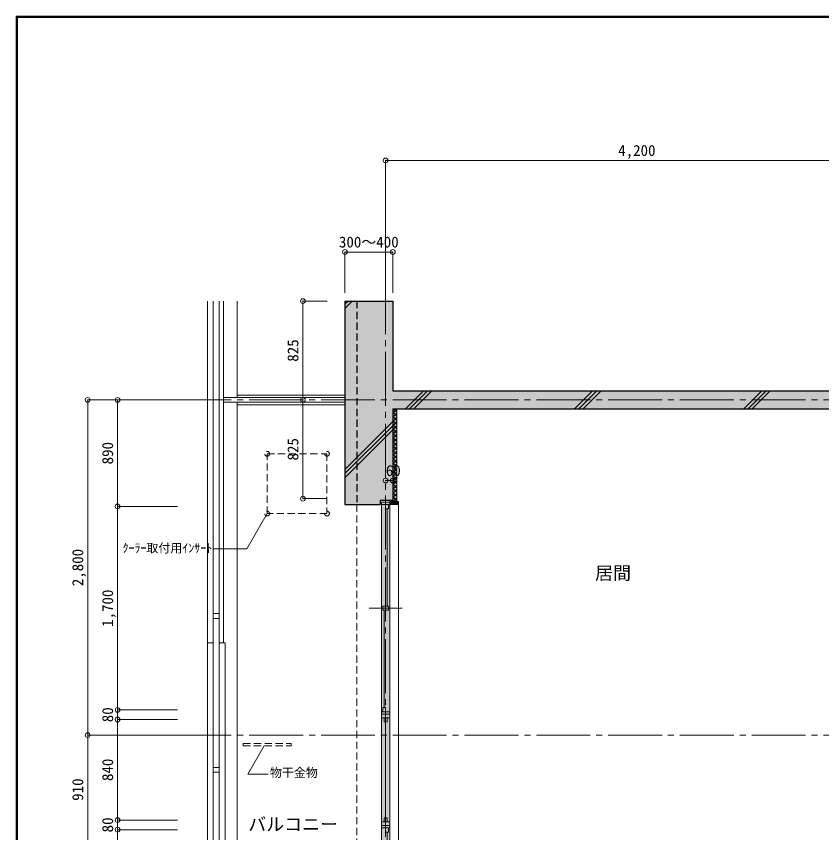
# Model space of a CAD drawing. Units: millimetres at full size, sheet at 1:50. Extents: x -9674 to 9699, y -6794 to 6791.
# Drawn here: x -9674 to -2943, y -27 to 6791 of the extents above; entities that cross this region are included whole.
import ezdxf
from ezdxf.enums import TextEntityAlignment as Align

# ---------------------------------------------------------------- set-up
doc = ezdxf.new("R2010")
doc.units = ezdxf.units.MM
doc.header["$LTSCALE"] = 50
doc.header["$PDMODE"] = 32
doc.header["$PDSIZE"] = 40
doc.linetypes.add('CHAIN2', pattern=[12, 9, -1, 1, -1])
doc.linetypes.add('DASHED1', pattern=[1.8, 1.2, -0.6])
for name, color, linetype, lineweight in [('0-0_図面枠', 7, 'Continuous', 9), ('1-0_芯', 7, 'CHAIN2', 9), ('1-1_躯体', 2, 'Continuous', 25), ('1-3_建具', 3, 'Continuous', 18), ('1-6_ﾊﾞﾙｺﾆｰ・階段', 4, 'Continuous', 9), ('1-7_その他', 7, 'DASHED1', 9), ('1-8_ハッチ', 4, 'Continuous', 9), ('1-A_文字', 7, 'Continuous', 9), ('1-B_寸法', 7, 'Continuous', 9), ('1-C_梁', 7, 'DASHED1', 9)]:
    doc.layers.add(name, color=color, linetype=linetype, lineweight=lineweight)
for name, color, linetype in [('4-0', 1, 'Continuous'), ('4-1', 2, 'Continuous'), ('4-F', 4, 'Continuous')]:
    doc.layers.add(name, color=color, linetype=linetype)
doc.styles.add('ＭＳ ゴシック', font='')
doc.styles.get('ＭＳ ゴシック').set_extended_font_data('MS Gothic')

msp = doc.modelspace()

# ---------------------------------------------------------------- linework, layer by layer
at = {"layer": '0-0_図面枠'}
for p, q in [((-9673.92, 6791.43), (-9673.92, -6793.93)), ((-9672.16, 6789.66), (-9672.16, -6792.16)), ((9697.16, 6789.66), (-9672.16, 6789.66)), ((-9670.4, 6787.9), (-9670.4, -6790.4)), ((9695.4, 6787.9), (-9670.4, 6787.9)), ((-9668.64, -6788.64), (-9668.64, 6786.14)), ((-9668.64, 6786.14), (9693.64, 6786.14)), ((-9666.87, 6784.38), (-9666.87, -6786.88)), ((9691.87, 6784.38), (-9666.87, 6784.38)), ((-9665.11, 6782.61), (-9665.11, -6785.11)), ((9690.11, 6782.61), (-9665.11, 6782.61)), ((-9663.35, 6780.85), (-9663.35, -6783.35)), ((9688.35, 6780.85), (-9663.35, 6780.85))]:
    msp.add_line(p, q, dxfattribs=at)
msp.add_lwpolyline([(9698.92, -6793.93), (9698.92, 6791.43), (-9673.92, 6791.43)], dxfattribs=at)
at = {"layer": '1-0_芯'}
for p, q in [((-6587.5, 4587.68), (-6587.5, -3842.32)), ((-8327.5, 3587.68), (8282.5, 3587.68)), ((-8327.5, 787.68), (2912.5, 787.68))]:
    msp.add_line(p, q, dxfattribs=at)
at = {"layer": '1-1_躯体'}
for p, q in [((-6927.5, 4412.68), (-6927.5, 2712.68)), ((-6527.5, 3662.68), (6172.5, 3662.68)), ((-6527.5, 3512.68), (6172.5, 3512.68)), ((-6527.5, 3512.68), (-6527.5, 2747.68)), ((-6527.5, 2747.68), (-6632.5, 2747.68)), ((-6632.5, 2747.68), (-6632.5, 2712.68)), ((-6927.5, 2712.68), (-6632.5, 2712.68))]:
    msp.add_line(p, q, dxfattribs=at)
at = {"layer": '1-1_躯体', "linetype": 'DASHED1'}
msp.add_line((-6827.5, 4412.68), (-6827.5, 2712.68), dxfattribs=at)
at = {"layer": '1-1_躯体'}
msp.add_lwpolyline([(-6927.5, 4412.68), (-6527.5, 4412.68), (-6527.5, 3662.68)], dxfattribs=at)
at = {"layer": '1-3_建具', "color": 7, "lineweight": 9}
for p, q in [((-6622.5, 2732.68), (-6622.5, 2697.68)), ((-6622.5, 2732.68), (-6552.5, 2732.68)), ((-6552.5, 2712.68), (-6622.5, 2712.68)), ((-6622.5, 997.68), (-6622.5, 2697.68)), ((-6552.5, 2697.68), (-6552.5, 2712.68)), ((-6552.5, 997.68), (-6552.5, 2697.68)), ((-6480.5, 2712.68), (-6480.5, -1717.32)), ((-6725.98, 1847.68), (-6449.02, 1847.68)), ((-6622.5, 917.68), (-6622.5, 997.68)), ((-6552.5, 982.68), (-6622.5, 982.68)), ((-6622.5, 962.68), (-6552.5, 962.68)), ((-6552.5, 997.68), (-6552.5, 917.68)), ((-6552.5, 932.68), (-6622.5, 932.68)), ((-6622.5, 77.68), (-6622.5, 917.68)), ((-6552.5, 77.68), (-6552.5, 917.68)), ((-6622.5, 77.68), (-6622.5, -2.32)), ((-6552.5, -2.32), (-6552.5, 77.68)), ((-6552.5, 62.68), (-6622.5, 62.68)), ((-6622.5, 32.68), (-6552.5, 32.68)), ((-6552.5, 12.68), (-6622.5, 12.68)), ((-6622.5, -1702.32), (-6622.5, -2.32)), ((-6552.5, -1702.32), (-6552.5, -2.32))]:
    msp.add_line(p, q, dxfattribs=at)
at = {"layer": '1-3_建具'}
for p, q in [((-6552.5, 2737.68), (-6552.5, 2712.68)), ((-6480.5, 2737.68), (-6552.5, 2737.68)), ((-6587.5, 2677.68), (-6587.5, 2712.68)), ((-6563.5, 2677.68), (-6587.5, 2677.68)), ((-6575.5, 2677.68), (-6575.5, 1865.18)), ((-6563.5, 2677.68), (-6563.5, 2712.68)), ((-6611.5, 1830.18), (-6611.5, 1865.18)), ((-6587.5, 1830.18), (-6587.5, 1865.18)), ((-6563.5, 1830.18), (-6611.5, 1830.18)), ((-6599.5, 1017.68), (-6599.5, 1830.18)), ((-6611.5, 1017.68), (-6587.5, 1017.68)), ((-6611.5, 1017.68), (-6611.5, 982.68)), ((-6587.5, 1017.68), (-6587.5, 982.68)), ((-6599.5, 897.68), (-6599.5, 932.68)), ((-6575.5, 897.68), (-6599.5, 897.68)), ((-6587.5, 897.68), (-6587.5, 97.68)), ((-6575.5, 897.68), (-6575.5, 932.68)), ((-6575.5, 97.68), (-6599.5, 97.68)), ((-6599.5, 97.68), (-6599.5, 62.68)), ((-6575.5, 97.68), (-6575.5, 62.68)), ((-6587.5, -22.32), (-6587.5, 12.68)), ((-6563.5, -22.32), (-6563.5, 12.68)), ((-6563.5, -22.32), (-6587.5, -22.32)), ((-6575.5, -22.32), (-6575.5, -834.82))]:
    msp.add_line(p, q, dxfattribs=at)
for points in [[(-6480.5, 2737.68), (-6480.5, 2712.68), (-6552.5, 2712.68)], [(-6563.5, 1830.18), (-6563.5, 1865.18), (-6611.5, 1865.18)]]:
    msp.add_lwpolyline(points, dxfattribs=at)
at = {"layer": '1-6_ﾊﾞﾙｺﾆｰ・階段', "color": 7}
for p, q in [((-8077.5, -3214.95), (-8077.5, 4412.68)), ((-8027.5, -3214.95), (-8027.5, 4412.68)), ((-7977.5, -3214.95), (-7977.5, 4412.68)), ((-7942.5, 4412.68), (-7942.5, 1557.68)), ((-6927.5, 3607.68), (-7942.5, 3607.68)), ((-6927.5, 3567.68), (-7942.5, 3567.68)), ((-8027.5, 1802.68), (-7977.5, 1802.68)), ((-8027.5, 1762.68), (-7977.5, 1762.68)), ((-8077.5, 1557.68), (-8027.5, 1557.68)), ((-7977.5, 1557.68), (-7927.5, 1557.68)), ((-7927.5, -562.32), (-7927.5, 1557.68)), ((-8027.5, 517.68), (-7977.5, 517.68)), ((-8027.5, 477.68), (-7977.5, 477.68))]:
    msp.add_line(p, q, dxfattribs=at)
at = {"layer": '1-6_ﾊﾞﾙｺﾆｰ・階段'}
for p, q in [((-7827.5, 3607.68), (-7827.5, 4412.68)), ((-6927.5, 3627.68), (-7827.5, 3627.68)), ((-7827.5, 3547.68), (-7827.5, 3567.68)), ((-6927.5, 3547.68), (-7827.5, 3547.68)), ((-7827.5, -2192.32), (-7827.5, 3547.68))]:
    msp.add_line(p, q, dxfattribs=at)
at = {"layer": '1-7_その他'}
for p, q in [((-7577.5, 3137.68), (-7077.5, 3137.68)), ((-7577.5, 2637.68), (-7577.5, 3137.68)), ((-7077.5, 3137.68), (-7077.5, 2637.68)), ((-7077.5, 2637.68), (-7577.5, 2637.68)), ((-7777.5, 717.68), (-7377.5, 717.68)), ((-7777.5, 697.68), (-7777.5, 717.68))]:
    msp.add_line(p, q, dxfattribs=at)
msp.add_lwpolyline([(-7777.5, 697.68), (-7377.5, 697.68), (-7377.5, 717.68)], dxfattribs=at)
for centre in [(-7577.5, 3137.68), (-7077.5, 3137.68), (-7577.5, 2637.68), (-7077.5, 2637.68)]:
    msp.add_circle(centre, 20, dxfattribs=at)
at = {"layer": '1-8_ハッチ'}
for p, q in [((-6927.5, 4350.85), (-6865.67, 4412.68)), ((-6927.5, 4386.21), (-6901.02, 4412.68)), ((-6422.17, 3512.68), (-6272.17, 3662.68)), ((-6386.81, 3512.68), (-6236.81, 3662.68)), ((-6351.46, 3512.68), (-6201.46, 3662.68)), ((-5007.95, 3512.68), (-4857.95, 3662.68)), ((-4972.6, 3512.68), (-4822.6, 3662.68)), ((-4937.24, 3512.68), (-4787.24, 3662.68)), ((-3593.74, 3512.68), (-3443.74, 3662.68)), ((-3558.38, 3512.68), (-3408.38, 3662.68)), ((-3523.03, 3512.68), (-3373.03, 3662.68)), ((-6527.5, 3478.06), (-6492.88, 3512.68)), ((-6527.5, 3486.94), (-6492.5, 3451.94)), ((-6527.5, 3442.71), (-6492.5, 3477.71)), ((-6517.89, 3512.68), (-6492.5, 3487.3)), ((-6492.5, 3512.68), (-6492.5, 2737.68)), ((-6527.5, 3451.59), (-6492.5, 3416.59)), ((-6527.5, 3407.35), (-6492.5, 3442.35)), ((-6527.5, 3416.23), (-6492.5, 3381.23)), ((-6927.5, 3007.35), (-6527.5, 3407.35)), ((-6927.5, 2971.99), (-6527.5, 3371.99)), ((-6527.5, 3371.99), (-6492.5, 3406.99)), ((-6527.5, 3380.87), (-6492.5, 3345.87)), ((-6527.5, 3336.64), (-6492.5, 3371.64)), ((-6527.5, 3345.52), (-6492.5, 3310.52)), ((-6927.5, 2936.64), (-6527.5, 3336.64)), ((-6527.5, 3301.28), (-6492.5, 3336.28)), ((-6527.5, 3310.16), (-6492.5, 3275.16)), ((-6527.5, 3265.93), (-6492.5, 3300.93)), ((-6527.5, 3274.81), (-6492.5, 3239.81)), ((-6527.5, 3230.57), (-6492.5, 3265.57)), ((-6527.5, 3239.45), (-6492.5, 3204.45)), ((-6527.5, 3195.22), (-6492.5, 3230.22)), ((-6527.5, 3204.1), (-6492.5, 3169.1)), ((-6527.5, 3159.86), (-6492.5, 3194.86)), ((-6527.5, 3168.74), (-6492.5, 3133.74)), ((-6527.5, 3124.51), (-6492.5, 3159.51)), ((-6527.5, 3133.39), (-6492.5, 3098.39)), ((-6527.5, 3089.15), (-6492.5, 3124.15)), ((-6527.5, 3098.03), (-6492.5, 3063.03)), ((-6527.5, 3053.8), (-6492.5, 3088.8)), ((-6527.5, 3062.68), (-6492.5, 3027.68)), ((-6527.5, 3018.44), (-6492.5, 3053.44)), ((-6527.5, 3027.32), (-6492.5, 2992.32)), ((-6527.5, 2983.09), (-6492.5, 3018.09)), ((-6527.5, 2991.97), (-6492.5, 2956.97)), ((-6527.5, 2947.73), (-6492.5, 2982.73)), ((-6527.5, 2956.61), (-6492.5, 2921.61)), ((-6527.5, 2912.38), (-6492.5, 2947.38)), ((-6527.5, 2921.26), (-6492.5, 2886.26)), ((-6527.5, 2877.02), (-6492.5, 2912.02)), ((-6527.5, 2885.9), (-6492.5, 2850.9)), ((-6527.5, 2841.66), (-6492.5, 2876.66)), ((-6527.5, 2850.54), (-6492.5, 2815.54)), ((-6527.5, 2806.31), (-6492.5, 2841.31)), ((-6527.5, 2815.19), (-6492.5, 2780.19)), ((-6527.5, 2770.95), (-6492.5, 2805.95)), ((-6527.5, 2779.83), (-6492.5, 2744.83)), ((-6527.5, 2744.48), (-6520.71, 2737.68)), ((-6525.41, 2737.68), (-6492.5, 2770.6))]:
    msp.add_line(p, q, dxfattribs=at)
at = {"layer": '1-A_文字'}
for p, q in [((-7577.5, 2637.68), (-7746.84, 2344.39)), ((-7746.84, 2344.39), (-8022.85, 2344.39)), ((-7602.2, 697.68), (-7738.72, 461.24)), ((-7738.72, 461.24), (-7568.31, 461.24))]:
    msp.add_line(p, q, dxfattribs=at)
at = {"layer": '1-B_寸法'}
for p, q in [((-6587.5, 5587.68), (-6587.5, 4587.68)), ((-6587.5, 5587.68), (-2387.5, 5587.68)), ((-6927.5, 4822.88), (-6927.5, 4482.68)), ((-6927.5, 4822.88), (-6527.5, 4822.88)), ((-6527.5, 4822.88), (-6527.5, 4482.68)), ((-7278.99, 4412.68), (-7076.24, 4412.68)), ((-7278.99, 4412.68), (-7278.99, 3587.68)), ((-9077.5, 3587.68), (-9077.5, 787.68)), ((-9077.5, 3587.68), (-8327.5, 3587.68)), ((-8827.5, 3587.68), (-8827.5, 2697.68)), ((-7278.99, 3587.68), (-7278.99, 2762.68)), ((-6527.5, 2913.9), (-6587.5, 2913.9)), ((-7278.99, 2762.68), (-7076.24, 2762.68)), ((-8827.5, 2697.68), (-8327.5, 2697.68)), ((-8827.5, 2697.68), (-8827.5, 997.68)), ((-8827.5, 997.68), (-8327.5, 997.68)), ((-8827.5, 997.68), (-8827.5, 917.68)), ((-8827.5, 917.68), (-8327.5, 917.68)), ((-8827.5, 917.68), (-8827.5, 77.68)), ((-9077.5, 787.68), (-9077.5, -122.32)), ((-9077.5, 787.68), (-8327.5, 787.68)), ((-8827.5, 77.68), (-8327.5, 77.68)), ((-8827.5, 77.68), (-8827.5, -2.32)), ((-8827.5, -2.32), (-8327.5, -2.32)), ((-8827.5, -2.32), (-8827.5, -1702.32))]:
    msp.add_line(p, q, dxfattribs=at)
at = {"layer": '1-B_寸法', "color": 3}
for p in [(-6587.5, 5587.68), (-6927.5, 4822.88), (-6527.5, 4822.88), (-7278.99, 4412.68), (-9077.5, 3587.68), (-8827.5, 3587.68), (-7278.99, 3587.68), (-6587.5, 2913.9), (-6527.5, 2913.9), (-7278.99, 2762.68), (-8827.5, 2697.68), (-8827.5, 997.68), (-8827.5, 917.68), (-9077.5, 787.68), (-8827.5, 77.68), (-8827.5, -2.32)]:
    msp.add_point(p, dxfattribs=at)
at = {"layer": '1-C_梁'}
msp.add_line((-6827.5, 2712.68), (-6827.5, -1717.32), dxfattribs=at)
at = {"layer": '4-0'}
for points in [[(-6632.5, 2747.68), (-6527.5, 4412.68), (-6927.5, 4412.68)], [(-6632.5, 2747.68), (-6927.5, 4412.68), (-6927.5, 2712.68)], [(-6632.5, 2747.68), (-6527.5, 2747.68), (-6527.5, 4412.68)], [(-6527.5, 3662.68), (-6527.5, 3512.68), (6172.5, 3662.68), (6172.5, 3512.68)], [(-6927.5, 2712.68), (-6632.5, 2712.68), (-6632.5, 2747.68)]]:
    msp.add_solid(points, dxfattribs=at)
at = {"layer": '4-1'}
msp.add_solid([(-6622.5, 2732.68), (-6552.5, 2732.68), (-6622.5, -1737.32), (-6552.5, -1737.32)], dxfattribs=at)
at = {"layer": '4-F'}
for points in [[(-6527.5, 2747.68), (-6492.5, 2737.68), (-6527.5, 3512.68), (-6492.5, 3477.68)], [(-6527.5, 3512.68), (-6492.5, 3512.68), (-6492.5, 3477.68)], [(-6527.5, 2747.68), (-6552.5, 2747.53), (-6480.5, 2712.68)], [(-6552.5, 2747.53), (-6552.5, 2712.68), (-6480.5, 2712.68)], [(-6527.5, 2747.68), (-6480.5, 2712.68), (-6492.5, 2737.68)], [(-6480.5, 2712.68), (-6480.5, 2737.68), (-6492.5, 2737.68)]]:
    msp.add_solid(points, dxfattribs=at)

# ---------------------------------------------------------------- texts
at = {"layer": '1-A_文字', "style": 'ＭＳ ゴシック'}
for s, height, p in [('ｸｰﾗｰ取付用ｲﾝｻｰﾄ', 73.31, (-8786.67, 2290.78)), ('居間', 110, (-4836.59, 2053.18)), ('物干金物', 73.31, (-7554.5, 414.84)), ('バルコニー', 110, (-7735.69, -45.22))]:
    msp.add_text(s, height=height, dxfattribs=at).set_placement(p, align=Align.BOTTOM_LEFT)
at = {"layer": '1-B_寸法', "style": 'ＭＳ ゴシック'}
for s, p in [('4,200', (-4643.75, 5597.68)), ('300～400', (-6977.5, 4832.88)), ('60', (-6585.58, 2923.9))]:
    msp.add_text(s, height=91.64, dxfattribs=at).set_placement(p, align=Align.BOTTOM_LEFT)
for s, p in [('825', (-7288.99, 3906.43)), ('890', (-8837.5, 3048.93)), ('825', (-7288.99, 3081.43)), ('2,800', (-9087.5, 2031.43)), ('1,700', (-8837.5, 1691.43)), ('80', (-8837.5, 895.18)), ('840', (-8837.5, 403.93)), ('910', (-9087.5, 238.93)), ('80', (-8837.5, -24.82))]:
    msp.add_text(s, height=91.64, rotation=90, dxfattribs=at).set_placement(p, align=Align.BOTTOM_LEFT)

doc.saveas('drawing.dxf')
